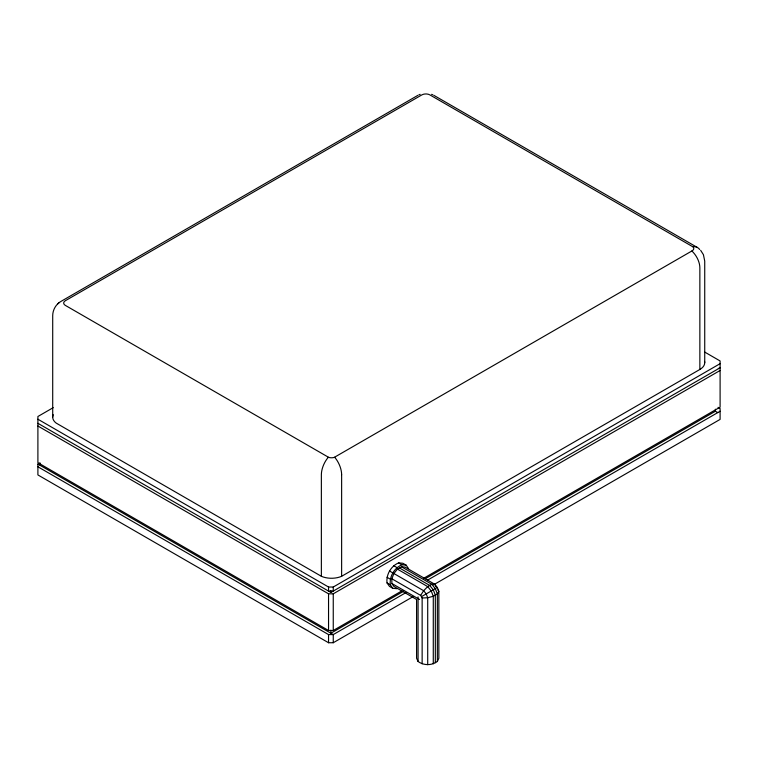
<?xml version="1.0" encoding="UTF-8"?>
<svg xmlns="http://www.w3.org/2000/svg" width="758" height="758" viewBox="0 0 758 758"><rect width="100%" height="100%" fill="white"/><g stroke="black" fill="none" stroke-linecap="round" stroke-linejoin="round"><path stroke-width="1.14" d="M397.002 588.682L392.767 588.303L389.47 586.408L387.025 582.921C386.002 574.678 390.939 566.112 398.604 562.881L402.839 563.26L406.136 565.155L408.581 568.642M392.767 588.303L390.323 584.825C389.29 576.573 394.236 568.017 401.901 564.776L406.136 565.155M391.848 578.771L393.885 573.522L397.41 569.125L401.484 566.776L405.018 567.088L434.77 584.266L437.357 587.478L438.844 591.325L438.844 658.257L437.357 661.469C431.833 665.647 423.589 665.647 418.065 661.469L416.578 658.257L416.578 599.483L393.885 586.379L391.848 583.48L391.848 578.771L420.652 595.4L422.14 597.986L422.14 663.818M420.652 595.4L423.637 590.7L427.711 586.616L431.785 584.266L434.77 584.266L435.859 586.616M417.933 95.319L61.171 301.286C56.026 304.1 52.719 309.804 52.709 315.66L52.709 417.213M57.561 303.996L58.461 303.219M58.546 303.134L59.38 302.433M691.874 250.983L692.594 250.51A5.685 3.278 0 0 0 693.011 246.871L429.909 94.911A5.704 3.297 0 0 0 421.836 94.911L65.34 300.727A5.704 3.297 0 0 0 65.34 305.389L328.65 457.349A5.685 3.278 0 0 0 334.335 457.349L691.874 250.983A16.354 9.75 58.3 0 1 699.861 267.906L699.861 369.468L341.631 576.288A16.648 9.608 0 0 1 321.364 576.288L56.158 423.078A16.667 9.627 0 0 1 53.278 414.721M53.25 407.633L37.9 416.502L37.9 462.702L328.546 630.504L333.255 630.504L401.948 590.842M413.072 596.65L333.255 642.737L328.546 642.737L37.9 474.934L37.9 464.067L39.947 462.882M37.9 419.221L328.546 587.024L333.255 587.024L720.1 363.669M718.328 368.54L720.1 367.753L330.895 592.453L37.9 423.296M37.9 426.015L328.546 593.817L333.255 593.817L720.1 370.473M423.476 578.411L720.1 407.16L720.1 360.96L704.75 352.091M403.692 591.193L330.895 633.224L330.895 630.163M425.229 578.761L715.391 411.243L717.75 412.598M406.051 592.557L333.255 634.588L328.546 634.588L37.9 466.786M427.578 580.126L720.1 411.243M433.548 584.835L720.1 419.392L720.1 408.524L718.053 407.34M421.6 596.584L437.357 587.478M418.909 94.816L420.159 94.333M422.14 597.986L427.711 597.759L433.282 596.262L437.357 593.912L438.844 591.325L437.849 589.913M431.586 94.333L432.837 94.816M433.813 95.319L697.237 247.402M398.604 562.881L401.901 564.776M401.484 566.776L431.785 584.266L435.319 588.653L437.357 593.912L437.357 661.469M399.447 567.95L429.748 585.441L433.282 589.838L435.319 595.087L435.319 662.644M393.715 565.705L397.002 567.609M397.41 569.125L427.711 586.616L431.245 591.013L433.282 596.262L433.282 663.818M389.47 570.973L392.767 572.877M393.885 573.522L423.637 590.7L426.223 593.912L427.711 597.759L427.711 664.681M387.025 577.274L390.323 579.178M391.848 583.48L419.562 599.483M387.025 582.921L390.323 584.825M37.9 464.067L333.255 634.588L333.255 642.737M700.667 250.358L703.424 254.688L704.732 261.112L704.732 362.665M715.391 409.197L715.391 411.243M418.065 596.897L418.065 661.469M341.631 474.726L341.631 576.288M333.255 587.024L333.255 591.098L328.546 591.098L328.546 587.024M333.255 593.817L333.255 630.504M330.895 590.643L330.895 592.453M328.546 593.817L328.546 630.504M328.546 634.588L328.546 642.737M321.364 576.288L321.364 474.726A16.363 8.471 -64.6 0 1 328.337 457.235M40.25 463.384L40.25 465.421M334.648 457.235A16.363 8.471 64.6 0 1 341.64 474.735M692.793 246.701A16.363 10.328 -54.9 0 1 699.653 249.477M704.589 361.414A16.648 9.608 0 0 1 699.861 369.468"/></g></svg>
